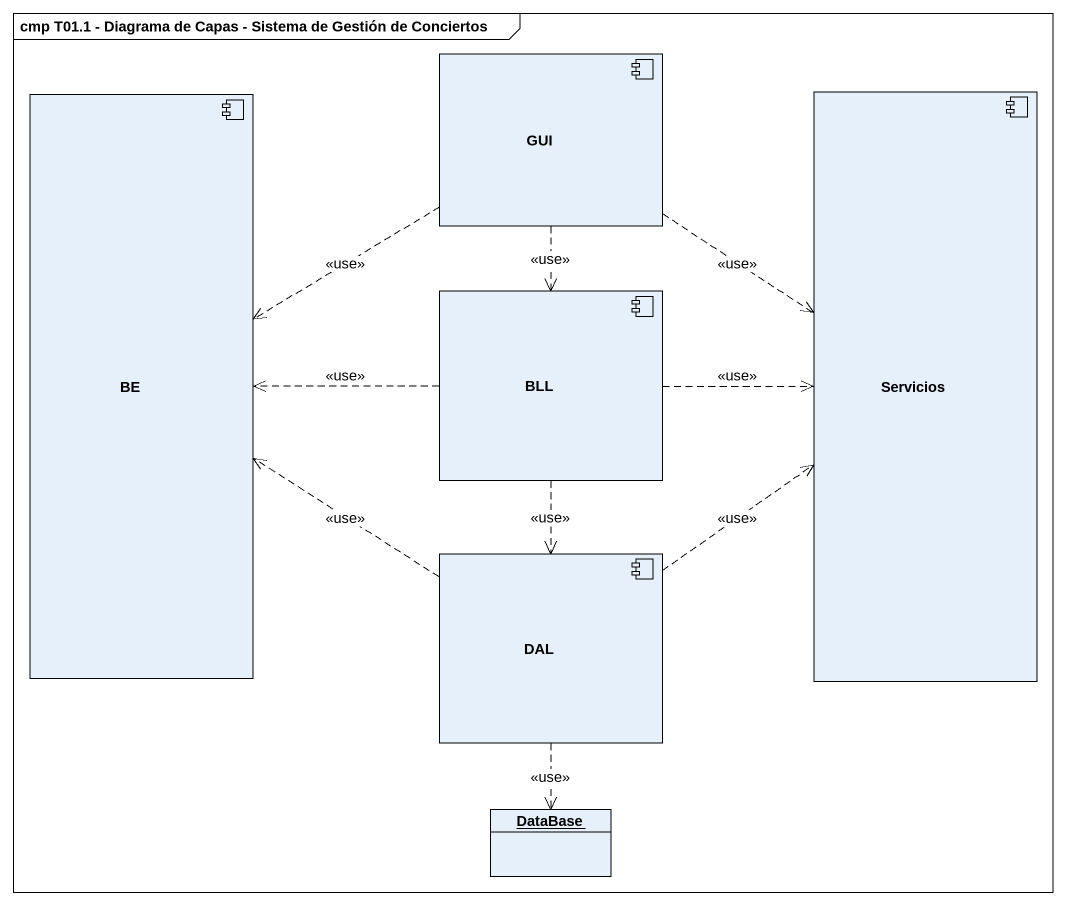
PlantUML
@startuml
mainframe cmp T01.1 - Diagrama de Capas - Sistema de Gestión de Conciertos
allowmixing
hide circle
hide empty members
component BE
component GUI
component Servicios
component BLL
component DAL
object "DataBase" as DataBase_
GUI ..> BE : <<use>>
GUI ..> Servicios : <<use>>
GUI ..> BLL : <<use>>
BLL .left.> BE : <<use>>
BLL .right.> Servicios : <<use>>
BLL ..> DAL : <<use>>
DAL .up.> BE : <<use>>
DAL .up.> Servicios : <<use>>
DAL ..> DataBase_ : <<use>>
@enduml
